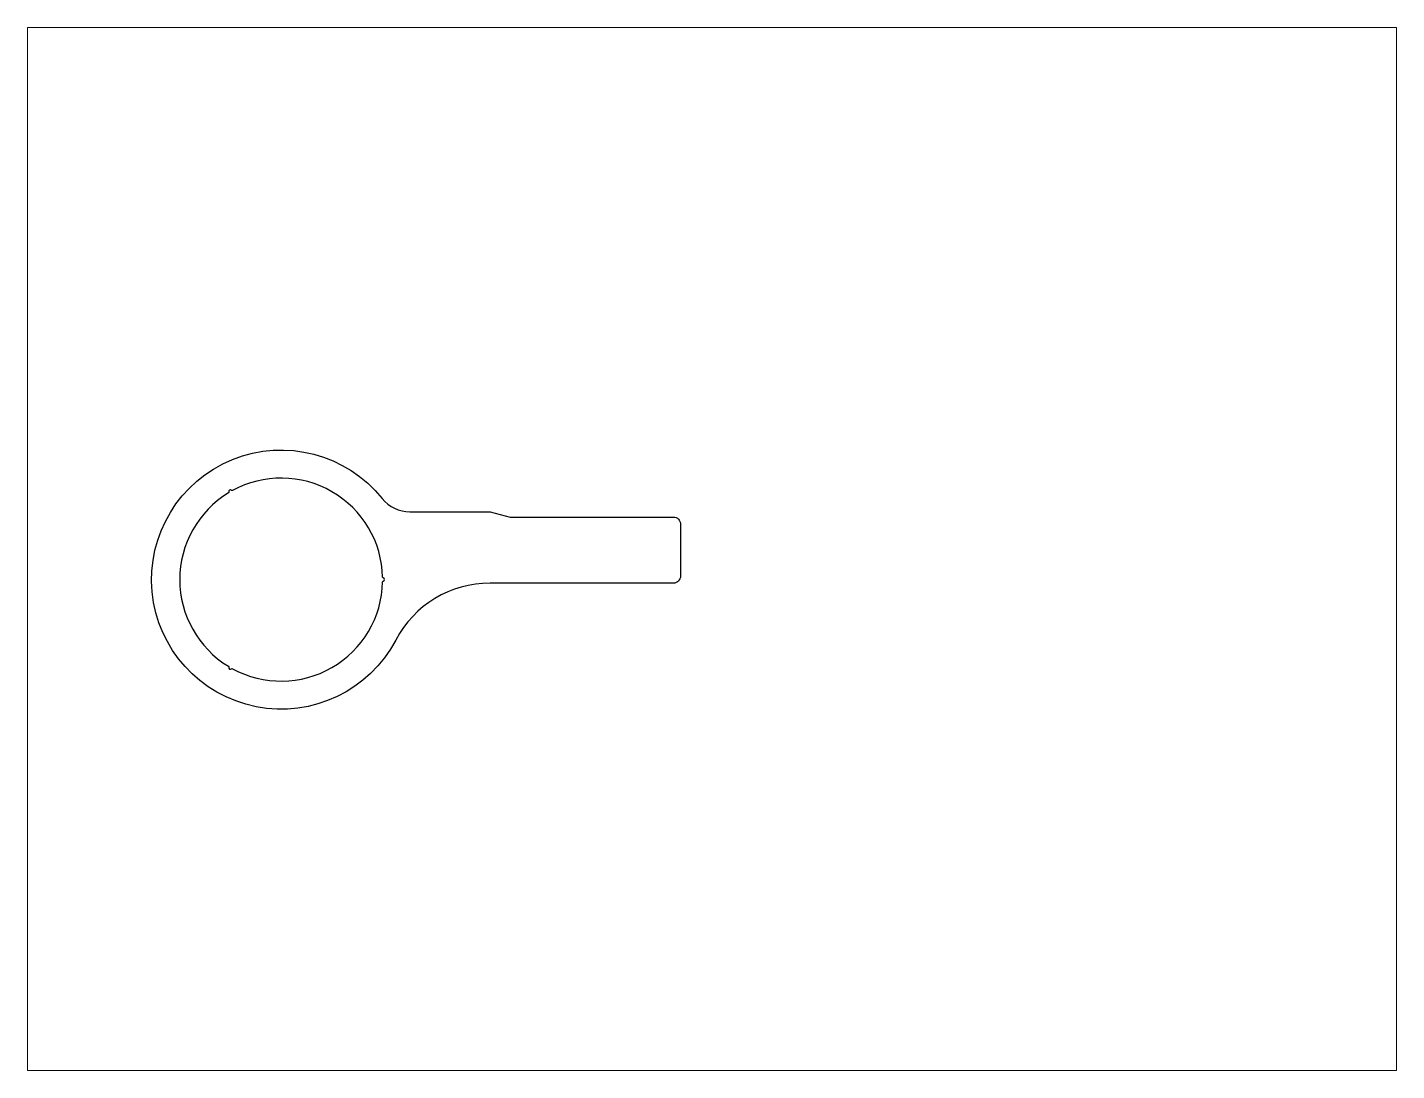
# Paper-space layout 'Layout1' of a CAD drawing. Extents: x 27 to 240, y 20 to 183.
# The model-space entities are those that its viewports show. They can reach past a viewport. Long polylines and large blocks are cut down to what shows.
import ezdxf

# ---------------------------------------------------------------- set-up
doc = ezdxf.new("R2010")
doc.units = 0
doc.header["$LTSCALE"] = 15
doc.layers.get('0').update_dxf_attribs({"linetype": 'CONTINUOUS'})

msp = doc.modelspace()

# ---------------------------------------------------------------- linework, layer by layer
at = {"color": 0, "linetype": 'CONTINUOUS', "ltscale": 0.05}
msp.add_lwpolyline([(101.43, 104.66, -3.347652), (97.61, 144.52, 0.227463), (105.41, 140.78), (128.04, 140.78), (133.64, 139.28), (179.64, 139.28, -0.414214), (181.64, 137.28), (181.64, 122.68, -0.414214), (179.64, 120.68), (127.97, 120.68, 0.278332)], format="xyb", close=True, dxfattribs=at)
at = {"color": 0, "ltscale": 0.05}
msp.add_lwpolyline([(54.36, 146.33, -0.328445), (54.27, 146.11, 0.561871), (54.27, 97.25, -0.328445), (54.36, 97.03, 0.754502), (55.19, 96.55, -0.328445), (55.43, 96.58, 0.561871), (97.73, 121.01, -0.328445), (97.88, 121.2, 0.754502), (97.88, 122.16, -0.328445), (97.73, 122.35, 0.561871), (55.43, 146.77, -0.328445), (55.19, 146.81, 0.754502)], format="xyb", close=True, dxfattribs=at)

psp = doc.layouts.get("Layout1")

# ---------------------------------------------------------------- viewports
at = {"layer": '0', "color": 0, "linetype": 'BYBLOCK', "ltscale": 0.05}
psp.add_viewport(center=(133.35, 101.6), size=(213.36, 162.56), view_center_point=(190.51, 130.3), view_height=293.8955, dxfattribs=at)

doc.saveas('drawing.dxf')
